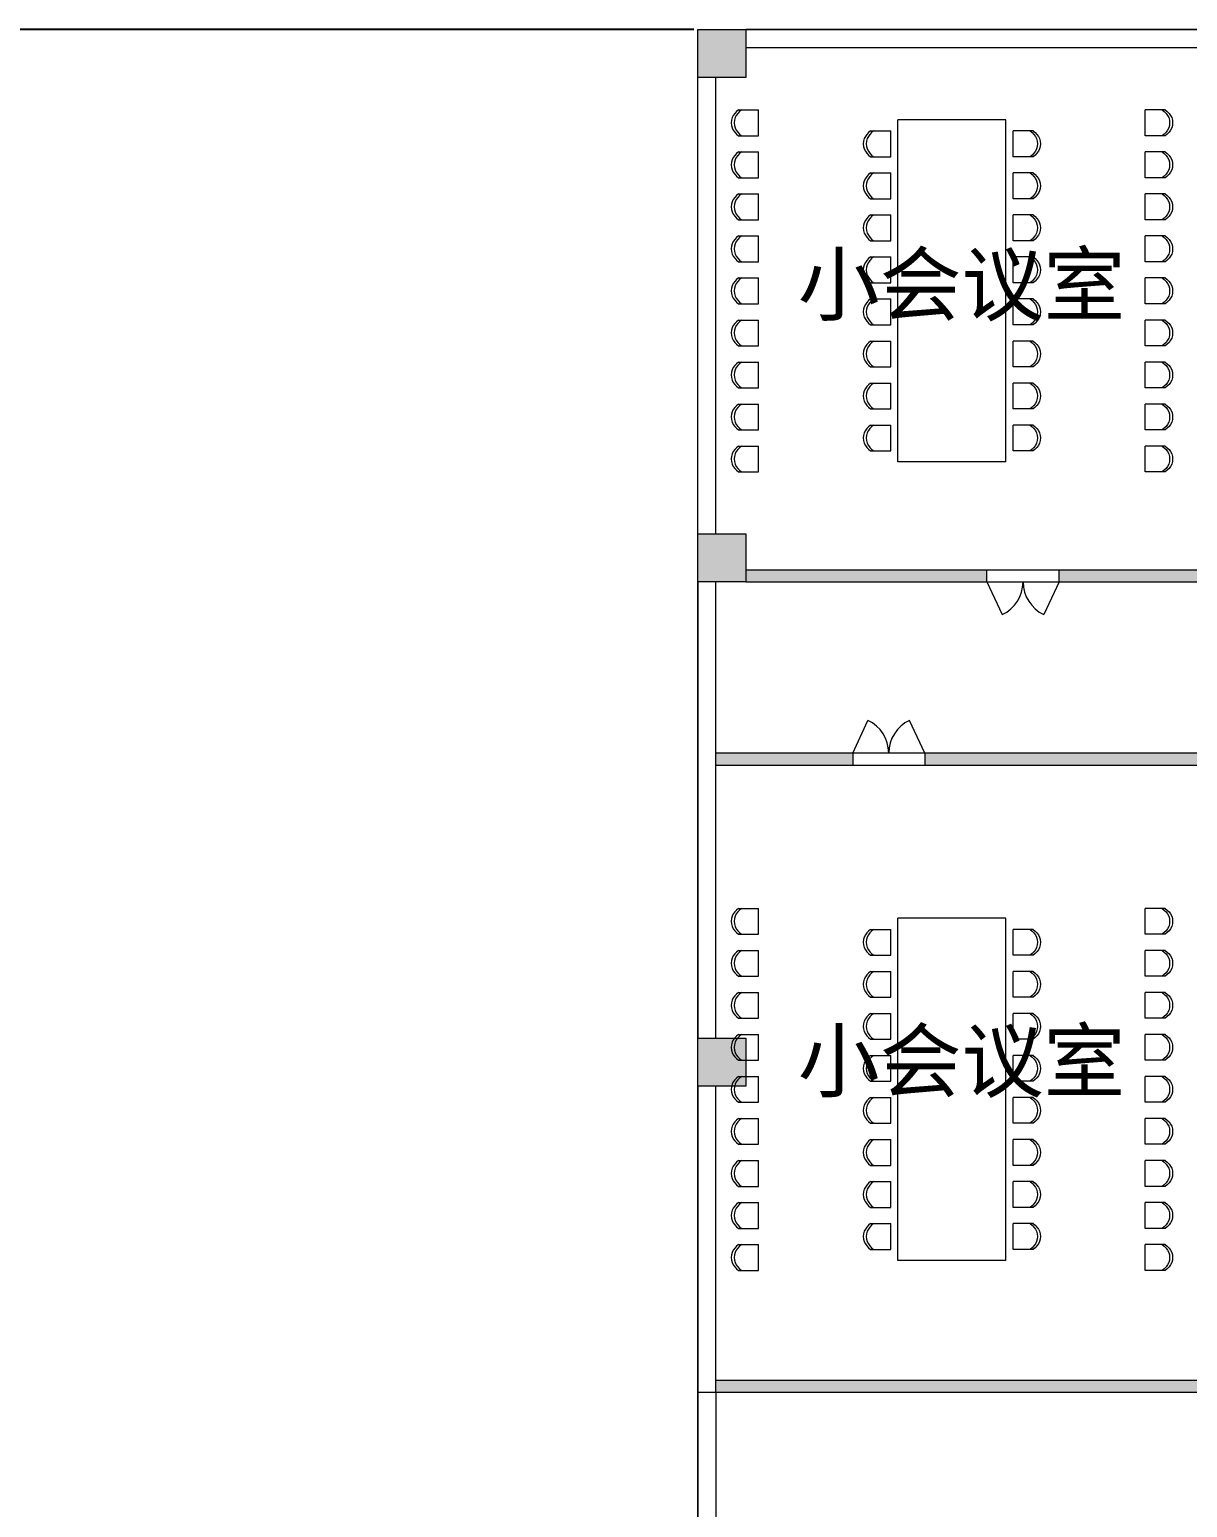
# Model space of a CAD drawing. Header units: metres. Extents: x -302 to 587, y -65 to 94.
# Drawn here: x 213.48 to 232.77, y 44.34 to 68.96 of the extents above; entities that cross this region are included whole.
import ezdxf

# ---------------------------------------------------------------- set-up
doc = ezdxf.new("R2010")
doc.units = ezdxf.units.M
doc.linetypes.add('ACAD_ISO03W100', pattern=[30, 12, -18])
doc.layers.get('0').update_dxf_attribs({"lineweight": 9})
for name, color, linetype, lineweight in [('fanghuo', 1, 'Continuous', 9), ('furniture', 3, 'Continuous', 5), ('glass', 5, 'Continuous', 5), ('hatch', 212, 'ACAD_ISO03W100', 5), ('ProfileEdges', 7, 'Continuous', 9), ('PUB_TEXT', 7, 'Continuous', 9), ('zhuwang', 2, 'Continuous', 13)]:
    doc.layers.add(name, color=color, linetype=linetype, lineweight=lineweight)
doc.styles.add('mystyle', font='', dxfattribs={"height": 1})
doc.styles.get('mystyle').set_extended_font_data('SimSun')
doc.dimstyles.new('myyyy', dxfattribs={"dimtxt": 1, "dimasz": 0.18, "dimexe": 0.18, "dimexo": 0.0625, "dimgap": 0.09, "dimtad": 0, "dimtoh": 1, "dimdec": 3, "dimrnd": 0.001, "dimzin": 0, "dimdsep": 46, "dimtxsty": 'Standard', "dimcen": 0.09, "dimadec": 0, "dimazin": 0, "dimtfac": 1, "dimtdec": 3, "dimtofl": 0, "dimtmove": 0, "dimatfit": 3, "dimfxl": 1, "dimtolj": 1, "dimtzin": 0, "dimarcsym": 0})

# ---------------------------------------------------------------- blocks, each defined once
blk = doc.blocks.new('*D90')
at = {"layer": 'Defpoints', "color": 0, "ltscale": 3, "transparency": 16777216}
for p in [(201.967, 68.96), (224.614, 68.96), (250.614, -32.64)]:
    blk.add_point(p, dxfattribs=at)
at = {"layer": 'PUB_TEXT', "color": 0, "lineweight": -2, "ltscale": 3, "transparency": 16777216}
for p, q in [((224.551, 68.96), (201.787, 68.96)), ((201.967, 68.78), (201.967, 20.666)), ((201.967, -32.46), (201.967, 15.653)), ((250.551, -32.64), (201.787, -32.64))]:
    blk.add_line(p, q, dxfattribs=at)
at = {"layer": 'PUB_TEXT', "color": 0, "ltscale": 3, "transparency": 16777216}
for points in [[(201.937, 68.78), (201.997, 68.78), (201.967, 68.96)], [(201.937, -32.46), (201.997, -32.46), (201.967, -32.64)]]:
    blk.add_solid(points, dxfattribs=at)
at = {"layer": 'PUB_TEXT', "color": 0, "ltscale": 3, "transparency": 16777216, "insert": (201.967, 18.16), "char_height": 1, "attachment_point": 5, "rotation": 90}
blk.add_mtext('\\A1;101.600', dxfattribs=at)

msp = doc.modelspace()

# ---------------------------------------------------------------- hatches: boundary and pattern name
at = {"layer": 'hatch', "ltscale": 0.05}
h = msp.add_hatch(color=256, dxfattribs=at)
h.dxf.hatch_style = 1
h.paths.add_polyline_path([(225.4136, 68.9598), (224.6136, 68.9598), (224.6136, 68.1598), (225.4136, 68.1598)])
h = msp.add_hatch(color=256, dxfattribs=at)
h.dxf.hatch_style = 1
h.paths.add_polyline_path([(225.4136, 60.5598), (224.6136, 60.5598), (224.6136, 59.7598), (225.4136, 59.7598)])
h = msp.add_hatch(color=256, dxfattribs=at)
h.dxf.hatch_style = 1
h.paths.add_polyline_path([(229.432, 59.9598), (225.4136, 59.9598), (225.4136, 59.7598), (229.432, 59.7598)])
h = msp.add_hatch(color=256, dxfattribs=at)
h.dxf.hatch_style = 1
h.paths.add_polyline_path([(233.0136, 59.9598), (230.632, 59.9598), (230.632, 59.7598), (233.0136, 59.7598)])
h = msp.add_hatch(color=256, dxfattribs=at)
h.dxf.hatch_style = 1
h.paths.add_polyline_path([(227.1945, 56.9086), (224.9136, 56.9086), (224.9136, 56.7086), (227.1945, 56.7086)])
h = msp.add_hatch(color=256, dxfattribs=at)
h.dxf.hatch_style = 1
h.paths.add_polyline_path([(233.8136, 56.9086), (228.3945, 56.9086), (228.3945, 56.7086), (233.6136, 56.7086), (233.6136, 52.1598), (233.8136, 52.1598)])
h = msp.add_hatch(color=256, dxfattribs=at)
h.dxf.hatch_style = 1
h.paths.add_polyline_path([(225.4136, 52.1598), (224.6136, 52.1598), (224.6136, 51.3598), (225.4136, 51.3598)])
h = msp.add_hatch(color=256, dxfattribs=at)
h.dxf.hatch_style = 1
h.paths.add_polyline_path([(233.5136, 46.4598), (224.9136, 46.4598), (224.9136, 46.2598), (233.5136, 46.2598)])

# ---------------------------------------------------------------- linework, layer by layer
for p, q in [((233.0136, 68.9598), (225.4136, 68.9598)), ((225.4136, 68.6598), (233.0136, 68.6598)), ((224.6136, 60.5598), (224.6136, 68.1598)), ((224.9136, 60.5598), (224.9136, 68.1598)), ((224.9136, 52.1598), (224.9136, 56.9086)), ((224.9136, 46.2598), (224.9136, 51.3598))]:
    msp.add_line(p, q)
at = {"ltscale": 0.05}
for p, q in [((225.4136, 59.9598), (233.0136, 59.9598)), ((229.432, 59.7598), (229.432, 59.9598)), ((230.632, 59.7598), (230.632, 59.9598)), ((224.9136, 56.9086), (224.9136, 59.7598)), ((225.4136, 59.7598), (233.0136, 59.7598)), ((233.8136, 56.9086), (224.9136, 56.9086)), ((227.1945, 56.9086), (227.1945, 56.7086)), ((228.3945, 56.9086), (228.3945, 56.7086)), ((224.9136, 56.7086), (233.6136, 56.7086)), ((233.5136, 46.4598), (224.9136, 46.4598)), ((233.5136, 46.2598), (224.6136, 46.2598))]:
    msp.add_line(p, q, dxfattribs=at)
at = {"layer": 'fanghuo', "ltscale": 3}
msp.add_lwpolyline([(258.2136, 10.1598), (224.6136, 10.1598), (224.6136, 68.9598), (266.6136, 68.9598), (266.6136, 42.9598), (258.2136, 42.9598), (258.2136, 10.1598)], dxfattribs=at)
at = {"layer": 'furniture', "ltscale": 0.05}
for p, q in [((225.2926, 67.6219), (225.6276, 67.6219)), ((225.6276, 67.1919), (225.6276, 67.6219)), ((227.9476, 61.7569), (227.9476, 67.4569)), ((229.7476, 67.4569), (227.9476, 67.4569)), ((229.7476, 61.7569), (229.7476, 67.4569)), ((232.0676, 67.1919), (232.0676, 67.6219)), ((232.4026, 67.6219), (232.0676, 67.6219)), ((227.4926, 67.2719), (227.8276, 67.2719)), ((227.8276, 66.8419), (227.8276, 67.2719)), ((229.8676, 66.8419), (229.8676, 67.2719)), ((230.2026, 67.2719), (229.8676, 67.2719)), ((225.2926, 67.1919), (225.6276, 67.1919)), ((232.4026, 67.1919), (232.0676, 67.1919)), ((225.2926, 66.9219), (225.6276, 66.9219)), ((225.6276, 66.4919), (225.6276, 66.9219)), ((227.4926, 66.8419), (227.8276, 66.8419)), ((230.2026, 66.8419), (229.8676, 66.8419)), ((232.0676, 66.4919), (232.0676, 66.9219)), ((232.4026, 66.9219), (232.0676, 66.9219)), ((225.2926, 66.4919), (225.6276, 66.4919)), ((227.4926, 66.5719), (227.8276, 66.5719)), ((227.8276, 66.1419), (227.8276, 66.5719)), ((229.8676, 66.1419), (229.8676, 66.5719)), ((230.2026, 66.5719), (229.8676, 66.5719)), ((232.4026, 66.4919), (232.0676, 66.4919)), ((225.2926, 66.2219), (225.6276, 66.2219)), ((225.6276, 65.7919), (225.6276, 66.2219)), ((232.0676, 65.7919), (232.0676, 66.2219)), ((232.4026, 66.2219), (232.0676, 66.2219)), ((227.4926, 66.1419), (227.8276, 66.1419)), ((230.2026, 66.1419), (229.8676, 66.1419)), ((225.2926, 65.7919), (225.6276, 65.7919)), ((227.4926, 65.8719), (227.8276, 65.8719)), ((227.8276, 65.4419), (227.8276, 65.8719)), ((229.8676, 65.4419), (229.8676, 65.8719)), ((230.2026, 65.8719), (229.8676, 65.8719)), ((232.4026, 65.7919), (232.0676, 65.7919)), ((225.2926, 65.5219), (225.6276, 65.5219)), ((225.6276, 65.0919), (225.6276, 65.5219)), ((232.0676, 65.0919), (232.0676, 65.5219)), ((232.4026, 65.5219), (232.0676, 65.5219)), ((227.4926, 65.4419), (227.8276, 65.4419)), ((230.2026, 65.4419), (229.8676, 65.4419)), ((225.2926, 65.0919), (225.6276, 65.0919)), ((227.4926, 65.1719), (227.8276, 65.1719)), ((227.8276, 64.7419), (227.8276, 65.1719)), ((229.8676, 64.7419), (229.8676, 65.1719)), ((230.2026, 65.1719), (229.8676, 65.1719)), ((232.4026, 65.0919), (232.0676, 65.0919)), ((225.2926, 64.8219), (225.6276, 64.8219)), ((225.6276, 64.3919), (225.6276, 64.8219)), ((227.4926, 64.7419), (227.8276, 64.7419)), ((230.2026, 64.7419), (229.8676, 64.7419)), ((232.0676, 64.3919), (232.0676, 64.8219)), ((232.4026, 64.8219), (232.0676, 64.8219)), ((225.2926, 64.3919), (225.6276, 64.3919)), ((227.4926, 64.4719), (227.8276, 64.4719)), ((227.8276, 64.0419), (227.8276, 64.4719)), ((229.8676, 64.0419), (229.8676, 64.4719)), ((230.2026, 64.4719), (229.8676, 64.4719)), ((232.4026, 64.3919), (232.0676, 64.3919)), ((225.2926, 64.1219), (225.6276, 64.1219)), ((225.6276, 63.6919), (225.6276, 64.1219)), ((227.4926, 64.0419), (227.8276, 64.0419)), ((230.2026, 64.0419), (229.8676, 64.0419)), ((232.0676, 63.6919), (232.0676, 64.1219)), ((232.4026, 64.1219), (232.0676, 64.1219)), ((227.4926, 63.7719), (227.8276, 63.7719)), ((227.8276, 63.3419), (227.8276, 63.7719)), ((229.8676, 63.3419), (229.8676, 63.7719)), ((230.2026, 63.7719), (229.8676, 63.7719)), ((225.2926, 63.6919), (225.6276, 63.6919)), ((232.4026, 63.6919), (232.0676, 63.6919)), ((225.2926, 63.4219), (225.6276, 63.4219)), ((225.6276, 62.9919), (225.6276, 63.4219)), ((227.4926, 63.3419), (227.8276, 63.3419)), ((230.2026, 63.3419), (229.8676, 63.3419)), ((232.0676, 62.9919), (232.0676, 63.4219)), ((232.4026, 63.4219), (232.0676, 63.4219)), ((227.4926, 63.0719), (227.8276, 63.0719)), ((227.8276, 62.6419), (227.8276, 63.0719)), ((229.8676, 62.6419), (229.8676, 63.0719)), ((230.2026, 63.0719), (229.8676, 63.0719)), ((225.2926, 62.9919), (225.6276, 62.9919)), ((232.4026, 62.9919), (232.0676, 62.9919)), ((225.2926, 62.7219), (225.6276, 62.7219)), ((225.6276, 62.2919), (225.6276, 62.7219)), ((227.4926, 62.6419), (227.8276, 62.6419)), ((230.2026, 62.6419), (229.8676, 62.6419)), ((232.0676, 62.2919), (232.0676, 62.7219)), ((232.4026, 62.7219), (232.0676, 62.7219)), ((225.2926, 62.2919), (225.6276, 62.2919)), ((227.4926, 62.3719), (227.8276, 62.3719)), ((227.8276, 61.9419), (227.8276, 62.3719)), ((229.8676, 61.9419), (229.8676, 62.3719)), ((230.2026, 62.3719), (229.8676, 62.3719)), ((232.4026, 62.2919), (232.0676, 62.2919)), ((225.2926, 62.0219), (225.6276, 62.0219)), ((225.6276, 61.5919), (225.6276, 62.0219)), ((227.4926, 61.9419), (227.8276, 61.9419)), ((230.2026, 61.9419), (229.8676, 61.9419)), ((232.0676, 61.5919), (232.0676, 62.0219)), ((232.4026, 62.0219), (232.0676, 62.0219)), ((225.2926, 61.5919), (225.6276, 61.5919)), ((229.7476, 61.7569), (227.9476, 61.7569)), ((232.4026, 61.5919), (232.0676, 61.5919)), ((225.2926, 54.3219), (225.6276, 54.3219)), ((225.6276, 53.8919), (225.6276, 54.3219)), ((227.9476, 48.4569), (227.9476, 54.1569)), ((229.7476, 54.1569), (227.9476, 54.1569)), ((229.7476, 48.4569), (229.7476, 54.1569)), ((232.0676, 53.8919), (232.0676, 54.3219)), ((232.4026, 54.3219), (232.0676, 54.3219)), ((227.4926, 53.9719), (227.8276, 53.9719)), ((227.8276, 53.5419), (227.8276, 53.9719)), ((229.8676, 53.5419), (229.8676, 53.9719)), ((230.2026, 53.9719), (229.8676, 53.9719)), ((225.2926, 53.8919), (225.6276, 53.8919)), ((232.4026, 53.8919), (232.0676, 53.8919)), ((225.2926, 53.6219), (225.6276, 53.6219)), ((225.6276, 53.1919), (225.6276, 53.6219)), ((227.4926, 53.5419), (227.8276, 53.5419)), ((230.2026, 53.5419), (229.8676, 53.5419)), ((232.0676, 53.1919), (232.0676, 53.6219)), ((232.4026, 53.6219), (232.0676, 53.6219)), ((225.2926, 53.1919), (225.6276, 53.1919)), ((227.4926, 53.2719), (227.8276, 53.2719)), ((227.8276, 52.8419), (227.8276, 53.2719)), ((229.8676, 52.8419), (229.8676, 53.2719)), ((230.2026, 53.2719), (229.8676, 53.2719)), ((232.4026, 53.1919), (232.0676, 53.1919)), ((225.2926, 52.9219), (225.6276, 52.9219)), ((225.6276, 52.4919), (225.6276, 52.9219)), ((227.4926, 52.8419), (227.8276, 52.8419)), ((230.2026, 52.8419), (229.8676, 52.8419)), ((232.0676, 52.4919), (232.0676, 52.9219)), ((232.4026, 52.9219), (232.0676, 52.9219)), ((225.2926, 52.4919), (225.6276, 52.4919)), ((227.4926, 52.5719), (227.8276, 52.5719)), ((227.8276, 52.1419), (227.8276, 52.5719)), ((229.8676, 52.1419), (229.8676, 52.5719)), ((230.2026, 52.5719), (229.8676, 52.5719)), ((232.4026, 52.4919), (232.0676, 52.4919)), ((225.2926, 52.2219), (225.6276, 52.2219)), ((225.6276, 51.7919), (225.6276, 52.2219)), ((232.0676, 51.7919), (232.0676, 52.2219)), ((232.4026, 52.2219), (232.0676, 52.2219)), ((227.4926, 52.1419), (227.8276, 52.1419)), ((230.2026, 52.1419), (229.8676, 52.1419)), ((225.2926, 51.7919), (225.6276, 51.7919)), ((227.4926, 51.8719), (227.8276, 51.8719)), ((227.8276, 51.4419), (227.8276, 51.8719)), ((229.8676, 51.4419), (229.8676, 51.8719)), ((230.2026, 51.8719), (229.8676, 51.8719)), ((232.4026, 51.7919), (232.0676, 51.7919)), ((225.2926, 51.5219), (225.6276, 51.5219)), ((225.6276, 51.0919), (225.6276, 51.5219)), ((232.0676, 51.0919), (232.0676, 51.5219)), ((232.4026, 51.5219), (232.0676, 51.5219)), ((227.4926, 51.4419), (227.8276, 51.4419)), ((230.2026, 51.4419), (229.8676, 51.4419)), ((225.2926, 51.0919), (225.6276, 51.0919)), ((227.4926, 51.1719), (227.8276, 51.1719)), ((227.8276, 50.7419), (227.8276, 51.1719)), ((229.8676, 50.7419), (229.8676, 51.1719)), ((230.2026, 51.1719), (229.8676, 51.1719)), ((232.4026, 51.0919), (232.0676, 51.0919)), ((225.2926, 50.8219), (225.6276, 50.8219)), ((225.6276, 50.3919), (225.6276, 50.8219)), ((227.4926, 50.7419), (227.8276, 50.7419)), ((230.2026, 50.7419), (229.8676, 50.7419)), ((232.0676, 50.3919), (232.0676, 50.8219)), ((232.4026, 50.8219), (232.0676, 50.8219)), ((227.4926, 50.4719), (227.8276, 50.4719)), ((227.8276, 50.0419), (227.8276, 50.4719)), ((229.8676, 50.0419), (229.8676, 50.4719)), ((230.2026, 50.4719), (229.8676, 50.4719)), ((225.2926, 50.3919), (225.6276, 50.3919)), ((232.4026, 50.3919), (232.0676, 50.3919)), ((225.2926, 50.1219), (225.6276, 50.1219)), ((225.6276, 49.6919), (225.6276, 50.1219)), ((227.4926, 50.0419), (227.8276, 50.0419)), ((230.2026, 50.0419), (229.8676, 50.0419)), ((232.0676, 49.6919), (232.0676, 50.1219)), ((232.4026, 50.1219), (232.0676, 50.1219)), ((227.4926, 49.7719), (227.8276, 49.7719)), ((227.8276, 49.3419), (227.8276, 49.7719)), ((229.8676, 49.3419), (229.8676, 49.7719)), ((230.2026, 49.7719), (229.8676, 49.7719)), ((225.2926, 49.6919), (225.6276, 49.6919)), ((232.4026, 49.6919), (232.0676, 49.6919)), ((225.2926, 49.4219), (225.6276, 49.4219)), ((225.6276, 48.9919), (225.6276, 49.4219)), ((227.4926, 49.3419), (227.8276, 49.3419)), ((230.2026, 49.3419), (229.8676, 49.3419)), ((232.0676, 48.9919), (232.0676, 49.4219)), ((232.4026, 49.4219), (232.0676, 49.4219)), ((225.2926, 48.9919), (225.6276, 48.9919)), ((227.4926, 49.0719), (227.8276, 49.0719)), ((227.8276, 48.6419), (227.8276, 49.0719)), ((229.8676, 48.6419), (229.8676, 49.0719)), ((230.2026, 49.0719), (229.8676, 49.0719)), ((232.4026, 48.9919), (232.0676, 48.9919)), ((225.2926, 48.7219), (225.6276, 48.7219)), ((225.6276, 48.2919), (225.6276, 48.7219)), ((227.4926, 48.6419), (227.8276, 48.6419)), ((230.2026, 48.6419), (229.8676, 48.6419)), ((232.0676, 48.2919), (232.0676, 48.7219)), ((232.4026, 48.7219), (232.0676, 48.7219)), ((225.2926, 48.2919), (225.6276, 48.2919)), ((229.7476, 48.4569), (227.9476, 48.4569)), ((232.4026, 48.2919), (232.0676, 48.2919))]:
    msp.add_line(p, q, dxfattribs=at)
for points in [[(225.2926, 67.6219), (225.248, 67.5863), (225.1666, 67.5051), (225.1666, 67.3087), (225.248, 67.2275), (225.2926, 67.1919)], [(225.3426, 67.6219), (225.298, 67.5863), (225.2166, 67.5051), (225.2166, 67.3087), (225.298, 67.2275), (225.3426, 67.1919)], [(232.3526, 67.6219), (232.3972, 67.5863), (232.4787, 67.5051), (232.4787, 67.3087), (232.3972, 67.2275), (232.3526, 67.1919)], [(232.4026, 67.6219), (232.4472, 67.5863), (232.5287, 67.5051), (232.5287, 67.3087), (232.4472, 67.2275), (232.4026, 67.1919)], [(227.4926, 67.2719), (227.448, 67.2363), (227.3666, 67.1551), (227.3666, 66.9587), (227.448, 66.8775), (227.4926, 66.8419)], [(227.5426, 67.2719), (227.498, 67.2363), (227.4166, 67.1551), (227.4166, 66.9587), (227.498, 66.8775), (227.5426, 66.8419)], [(230.1526, 67.2719), (230.1972, 67.2363), (230.2787, 67.1551), (230.2787, 66.9587), (230.1972, 66.8775), (230.1526, 66.8419)], [(230.2026, 67.2719), (230.2472, 67.2363), (230.3287, 67.1551), (230.3287, 66.9587), (230.2472, 66.8775), (230.2026, 66.8419)], [(225.2926, 66.9219), (225.248, 66.8863), (225.1666, 66.8051), (225.1666, 66.6087), (225.248, 66.5275), (225.2926, 66.4919)], [(225.3426, 66.9219), (225.298, 66.8863), (225.2166, 66.8051), (225.2166, 66.6087), (225.298, 66.5275), (225.3426, 66.4919)], [(232.3526, 66.9219), (232.3972, 66.8863), (232.4787, 66.8051), (232.4787, 66.6087), (232.3972, 66.5275), (232.3526, 66.4919)], [(232.4026, 66.9219), (232.4472, 66.8863), (232.5287, 66.8051), (232.5287, 66.6087), (232.4472, 66.5275), (232.4026, 66.4919)], [(227.4926, 66.5719), (227.448, 66.5363), (227.3666, 66.4551), (227.3666, 66.2587), (227.448, 66.1775), (227.4926, 66.1419)], [(227.5426, 66.5719), (227.498, 66.5363), (227.4166, 66.4551), (227.4166, 66.2587), (227.498, 66.1775), (227.5426, 66.1419)], [(230.1526, 66.5719), (230.1972, 66.5363), (230.2787, 66.4551), (230.2787, 66.2587), (230.1972, 66.1775), (230.1526, 66.1419)], [(230.2026, 66.5719), (230.2472, 66.5363), (230.3287, 66.4551), (230.3287, 66.2587), (230.2472, 66.1775), (230.2026, 66.1419)], [(225.2926, 66.2219), (225.248, 66.1863), (225.1666, 66.1051), (225.1666, 65.9087), (225.248, 65.8275), (225.2926, 65.7919)], [(225.3426, 66.2219), (225.298, 66.1863), (225.2166, 66.1051), (225.2166, 65.9087), (225.298, 65.8275), (225.3426, 65.7919)], [(232.3526, 66.2219), (232.3972, 66.1863), (232.4787, 66.1051), (232.4787, 65.9087), (232.3972, 65.8275), (232.3526, 65.7919)], [(232.4026, 66.2219), (232.4472, 66.1863), (232.5287, 66.1051), (232.5287, 65.9087), (232.4472, 65.8275), (232.4026, 65.7919)], [(227.4926, 65.8719), (227.448, 65.8363), (227.3666, 65.7551), (227.3666, 65.5587), (227.448, 65.4775), (227.4926, 65.4419)], [(227.5426, 65.8719), (227.498, 65.8363), (227.4166, 65.7551), (227.4166, 65.5587), (227.498, 65.4775), (227.5426, 65.4419)], [(230.1526, 65.8719), (230.1972, 65.8363), (230.2787, 65.7551), (230.2787, 65.5587), (230.1972, 65.4775), (230.1526, 65.4419)], [(230.2026, 65.8719), (230.2472, 65.8363), (230.3287, 65.7551), (230.3287, 65.5587), (230.2472, 65.4775), (230.2026, 65.4419)], [(225.2926, 65.5219), (225.248, 65.4863), (225.1666, 65.4051), (225.1666, 65.2087), (225.248, 65.1275), (225.2926, 65.0919)], [(225.3426, 65.5219), (225.298, 65.4863), (225.2166, 65.4051), (225.2166, 65.2087), (225.298, 65.1275), (225.3426, 65.0919)], [(232.3526, 65.5219), (232.3972, 65.4863), (232.4787, 65.4051), (232.4787, 65.2087), (232.3972, 65.1275), (232.3526, 65.0919)], [(232.4026, 65.5219), (232.4472, 65.4863), (232.5287, 65.4051), (232.5287, 65.2087), (232.4472, 65.1275), (232.4026, 65.0919)], [(227.4926, 65.1719), (227.448, 65.1363), (227.3666, 65.0551), (227.3666, 64.8587), (227.448, 64.7775), (227.4926, 64.7419)], [(227.5426, 65.1719), (227.498, 65.1363), (227.4166, 65.0551), (227.4166, 64.8587), (227.498, 64.7775), (227.5426, 64.7419)], [(230.1526, 65.1719), (230.1972, 65.1363), (230.2787, 65.0551), (230.2787, 64.8587), (230.1972, 64.7775), (230.1526, 64.7419)], [(230.2026, 65.1719), (230.2472, 65.1363), (230.3287, 65.0551), (230.3287, 64.8587), (230.2472, 64.7775), (230.2026, 64.7419)], [(225.2926, 64.8219), (225.248, 64.7863), (225.1666, 64.7051), (225.1666, 64.5087), (225.248, 64.4275), (225.2926, 64.3919)], [(225.3426, 64.8219), (225.298, 64.7863), (225.2166, 64.7051), (225.2166, 64.5087), (225.298, 64.4275), (225.3426, 64.3919)], [(232.3526, 64.8219), (232.3972, 64.7863), (232.4787, 64.7051), (232.4787, 64.5087), (232.3972, 64.4275), (232.3526, 64.3919)], [(232.4026, 64.8219), (232.4472, 64.7863), (232.5287, 64.7051), (232.5287, 64.5087), (232.4472, 64.4275), (232.4026, 64.3919)], [(227.4926, 64.4719), (227.448, 64.4363), (227.3666, 64.3551), (227.3666, 64.1587), (227.448, 64.0775), (227.4926, 64.0419)], [(227.5426, 64.4719), (227.498, 64.4363), (227.4166, 64.3551), (227.4166, 64.1587), (227.498, 64.0775), (227.5426, 64.0419)], [(230.1526, 64.4719), (230.1972, 64.4363), (230.2787, 64.3551), (230.2787, 64.1587), (230.1972, 64.0775), (230.1526, 64.0419)], [(230.2026, 64.4719), (230.2472, 64.4363), (230.3287, 64.3551), (230.3287, 64.1587), (230.2472, 64.0775), (230.2026, 64.0419)], [(225.2926, 64.1219), (225.248, 64.0863), (225.1666, 64.0051), (225.1666, 63.8087), (225.248, 63.7275), (225.2926, 63.6919)], [(225.3426, 64.1219), (225.298, 64.0863), (225.2166, 64.0051), (225.2166, 63.8087), (225.298, 63.7275), (225.3426, 63.6919)], [(232.3526, 64.1219), (232.3972, 64.0863), (232.4787, 64.0051), (232.4787, 63.8087), (232.3972, 63.7275), (232.3526, 63.6919)], [(232.4026, 64.1219), (232.4472, 64.0863), (232.5287, 64.0051), (232.5287, 63.8087), (232.4472, 63.7275), (232.4026, 63.6919)], [(227.4926, 63.7719), (227.448, 63.7363), (227.3666, 63.6551), (227.3666, 63.4587), (227.448, 63.3775), (227.4926, 63.3419)], [(227.5426, 63.7719), (227.498, 63.7363), (227.4166, 63.6551), (227.4166, 63.4587), (227.498, 63.3775), (227.5426, 63.3419)], [(230.1526, 63.7719), (230.1972, 63.7363), (230.2787, 63.6551), (230.2787, 63.4587), (230.1972, 63.3775), (230.1526, 63.3419)], [(230.2026, 63.7719), (230.2472, 63.7363), (230.3287, 63.6551), (230.3287, 63.4587), (230.2472, 63.3775), (230.2026, 63.3419)], [(225.2926, 63.4219), (225.248, 63.3863), (225.1666, 63.3051), (225.1666, 63.1087), (225.248, 63.0275), (225.2926, 62.9919)], [(225.3426, 63.4219), (225.298, 63.3863), (225.2166, 63.3051), (225.2166, 63.1087), (225.298, 63.0275), (225.3426, 62.9919)], [(232.3526, 63.4219), (232.3972, 63.3863), (232.4787, 63.3051), (232.4787, 63.1087), (232.3972, 63.0275), (232.3526, 62.9919)], [(232.4026, 63.4219), (232.4472, 63.3863), (232.5287, 63.3051), (232.5287, 63.1087), (232.4472, 63.0275), (232.4026, 62.9919)], [(227.4926, 63.0719), (227.448, 63.0363), (227.3666, 62.9551), (227.3666, 62.7587), (227.448, 62.6775), (227.4926, 62.6419)], [(227.5426, 63.0719), (227.498, 63.0363), (227.4166, 62.9551), (227.4166, 62.7587), (227.498, 62.6775), (227.5426, 62.6419)], [(230.1526, 63.0719), (230.1972, 63.0363), (230.2787, 62.9551), (230.2787, 62.7587), (230.1972, 62.6775), (230.1526, 62.6419)], [(230.2026, 63.0719), (230.2472, 63.0363), (230.3287, 62.9551), (230.3287, 62.7587), (230.2472, 62.6775), (230.2026, 62.6419)], [(225.2926, 62.7219), (225.248, 62.6863), (225.1666, 62.6051), (225.1666, 62.4087), (225.248, 62.3275), (225.2926, 62.2919)], [(225.3426, 62.7219), (225.298, 62.6863), (225.2166, 62.6051), (225.2166, 62.4087), (225.298, 62.3275), (225.3426, 62.2919)], [(232.3526, 62.7219), (232.3972, 62.6863), (232.4787, 62.6051), (232.4787, 62.4087), (232.3972, 62.3275), (232.3526, 62.2919)], [(232.4026, 62.7219), (232.4472, 62.6863), (232.5287, 62.6051), (232.5287, 62.4087), (232.4472, 62.3275), (232.4026, 62.2919)], [(227.4926, 62.3719), (227.448, 62.3363), (227.3666, 62.2551), (227.3666, 62.0587), (227.448, 61.9775), (227.4926, 61.9419)], [(227.5426, 62.3719), (227.498, 62.3363), (227.4166, 62.2551), (227.4166, 62.0587), (227.498, 61.9775), (227.5426, 61.9419)], [(230.1526, 62.3719), (230.1972, 62.3363), (230.2787, 62.2551), (230.2787, 62.0587), (230.1972, 61.9775), (230.1526, 61.9419)], [(230.2026, 62.3719), (230.2472, 62.3363), (230.3287, 62.2551), (230.3287, 62.0587), (230.2472, 61.9775), (230.2026, 61.9419)], [(225.2926, 62.0219), (225.248, 61.9863), (225.1666, 61.9051), (225.1666, 61.7087), (225.248, 61.6275), (225.2926, 61.5919)], [(225.3426, 62.0219), (225.298, 61.9863), (225.2166, 61.9051), (225.2166, 61.7087), (225.298, 61.6275), (225.3426, 61.5919)], [(232.3526, 62.0219), (232.3972, 61.9863), (232.4787, 61.9051), (232.4787, 61.7087), (232.3972, 61.6275), (232.3526, 61.5919)], [(232.4026, 62.0219), (232.4472, 61.9863), (232.5287, 61.9051), (232.5287, 61.7087), (232.4472, 61.6275), (232.4026, 61.5919)], [(225.2926, 54.3219), (225.248, 54.2863), (225.1666, 54.2051), (225.1666, 54.0087), (225.248, 53.9275), (225.2926, 53.8919)], [(225.3426, 54.3219), (225.298, 54.2863), (225.2166, 54.2051), (225.2166, 54.0087), (225.298, 53.9275), (225.3426, 53.8919)], [(232.3526, 54.3219), (232.3972, 54.2863), (232.4787, 54.2051), (232.4787, 54.0087), (232.3972, 53.9275), (232.3526, 53.8919)], [(232.4026, 54.3219), (232.4472, 54.2863), (232.5287, 54.2051), (232.5287, 54.0087), (232.4472, 53.9275), (232.4026, 53.8919)], [(227.4926, 53.9719), (227.448, 53.9363), (227.3666, 53.8551), (227.3666, 53.6587), (227.448, 53.5775), (227.4926, 53.5419)], [(227.5426, 53.9719), (227.498, 53.9363), (227.4166, 53.8551), (227.4166, 53.6587), (227.498, 53.5775), (227.5426, 53.5419)], [(230.1526, 53.9719), (230.1972, 53.9363), (230.2787, 53.8551), (230.2787, 53.6587), (230.1972, 53.5775), (230.1526, 53.5419)], [(230.2026, 53.9719), (230.2472, 53.9363), (230.3287, 53.8551), (230.3287, 53.6587), (230.2472, 53.5775), (230.2026, 53.5419)], [(225.2926, 53.6219), (225.248, 53.5863), (225.1666, 53.5051), (225.1666, 53.3087), (225.248, 53.2275), (225.2926, 53.1919)], [(225.3426, 53.6219), (225.298, 53.5863), (225.2166, 53.5051), (225.2166, 53.3087), (225.298, 53.2275), (225.3426, 53.1919)], [(232.3526, 53.6219), (232.3972, 53.5863), (232.4787, 53.5051), (232.4787, 53.3087), (232.3972, 53.2275), (232.3526, 53.1919)], [(232.4026, 53.6219), (232.4472, 53.5863), (232.5287, 53.5051), (232.5287, 53.3087), (232.4472, 53.2275), (232.4026, 53.1919)], [(227.4926, 53.2719), (227.448, 53.2363), (227.3666, 53.1551), (227.3666, 52.9587), (227.448, 52.8775), (227.4926, 52.8419)], [(227.5426, 53.2719), (227.498, 53.2363), (227.4166, 53.1551), (227.4166, 52.9587), (227.498, 52.8775), (227.5426, 52.8419)], [(230.1526, 53.2719), (230.1972, 53.2363), (230.2787, 53.1551), (230.2787, 52.9587), (230.1972, 52.8775), (230.1526, 52.8419)], [(230.2026, 53.2719), (230.2472, 53.2363), (230.3287, 53.1551), (230.3287, 52.9587), (230.2472, 52.8775), (230.2026, 52.8419)], [(225.2926, 52.9219), (225.248, 52.8863), (225.1666, 52.8051), (225.1666, 52.6087), (225.248, 52.5275), (225.2926, 52.4919)], [(225.3426, 52.9219), (225.298, 52.8863), (225.2166, 52.8051), (225.2166, 52.6087), (225.298, 52.5275), (225.3426, 52.4919)], [(232.3526, 52.9219), (232.3972, 52.8863), (232.4787, 52.8051), (232.4787, 52.6087), (232.3972, 52.5275), (232.3526, 52.4919)], [(232.4026, 52.9219), (232.4472, 52.8863), (232.5287, 52.8051), (232.5287, 52.6087), (232.4472, 52.5275), (232.4026, 52.4919)], [(227.4926, 52.5719), (227.448, 52.5363), (227.3666, 52.4551), (227.3666, 52.2587), (227.448, 52.1775), (227.4926, 52.1419)], [(227.5426, 52.5719), (227.498, 52.5363), (227.4166, 52.4551), (227.4166, 52.2587), (227.498, 52.1775), (227.5426, 52.1419)], [(230.1526, 52.5719), (230.1972, 52.5363), (230.2787, 52.4551), (230.2787, 52.2587), (230.1972, 52.1775), (230.1526, 52.1419)], [(230.2026, 52.5719), (230.2472, 52.5363), (230.3287, 52.4551), (230.3287, 52.2587), (230.2472, 52.1775), (230.2026, 52.1419)], [(225.2926, 52.2219), (225.248, 52.1863), (225.1666, 52.1051), (225.1666, 51.9087), (225.248, 51.8275), (225.2926, 51.7919)], [(225.3426, 52.2219), (225.298, 52.1863), (225.2166, 52.1051), (225.2166, 51.9087), (225.298, 51.8275), (225.3426, 51.7919)], [(232.3526, 52.2219), (232.3972, 52.1863), (232.4787, 52.1051), (232.4787, 51.9087), (232.3972, 51.8275), (232.3526, 51.7919)], [(232.4026, 52.2219), (232.4472, 52.1863), (232.5287, 52.1051), (232.5287, 51.9087), (232.4472, 51.8275), (232.4026, 51.7919)], [(227.4926, 51.8719), (227.448, 51.8363), (227.3666, 51.7551), (227.3666, 51.5587), (227.448, 51.4775), (227.4926, 51.4419)], [(227.5426, 51.8719), (227.498, 51.8363), (227.4166, 51.7551), (227.4166, 51.5587), (227.498, 51.4775), (227.5426, 51.4419)], [(230.1526, 51.8719), (230.1972, 51.8363), (230.2787, 51.7551), (230.2787, 51.5587), (230.1972, 51.4775), (230.1526, 51.4419)], [(230.2026, 51.8719), (230.2472, 51.8363), (230.3287, 51.7551), (230.3287, 51.5587), (230.2472, 51.4775), (230.2026, 51.4419)], [(225.2926, 51.5219), (225.248, 51.4863), (225.1666, 51.4051), (225.1666, 51.2087), (225.248, 51.1275), (225.2926, 51.0919)], [(225.3426, 51.5219), (225.298, 51.4863), (225.2166, 51.4051), (225.2166, 51.2087), (225.298, 51.1275), (225.3426, 51.0919)], [(232.3526, 51.5219), (232.3972, 51.4863), (232.4787, 51.4051), (232.4787, 51.2087), (232.3972, 51.1275), (232.3526, 51.0919)], [(232.4026, 51.5219), (232.4472, 51.4863), (232.5287, 51.4051), (232.5287, 51.2087), (232.4472, 51.1275), (232.4026, 51.0919)], [(227.4926, 51.1719), (227.448, 51.1363), (227.3666, 51.0551), (227.3666, 50.8587), (227.448, 50.7775), (227.4926, 50.7419)], [(227.5426, 51.1719), (227.498, 51.1363), (227.4166, 51.0551), (227.4166, 50.8587), (227.498, 50.7775), (227.5426, 50.7419)], [(230.1526, 51.1719), (230.1972, 51.1363), (230.2787, 51.0551), (230.2787, 50.8587), (230.1972, 50.7775), (230.1526, 50.7419)], [(230.2026, 51.1719), (230.2472, 51.1363), (230.3287, 51.0551), (230.3287, 50.8587), (230.2472, 50.7775), (230.2026, 50.7419)], [(225.2926, 50.8219), (225.248, 50.7863), (225.1666, 50.7051), (225.1666, 50.5087), (225.248, 50.4275), (225.2926, 50.3919)], [(225.3426, 50.8219), (225.298, 50.7863), (225.2166, 50.7051), (225.2166, 50.5087), (225.298, 50.4275), (225.3426, 50.3919)], [(232.3526, 50.8219), (232.3972, 50.7863), (232.4787, 50.7051), (232.4787, 50.5087), (232.3972, 50.4275), (232.3526, 50.3919)], [(232.4026, 50.8219), (232.4472, 50.7863), (232.5287, 50.7051), (232.5287, 50.5087), (232.4472, 50.4275), (232.4026, 50.3919)], [(227.4926, 50.4719), (227.448, 50.4363), (227.3666, 50.3551), (227.3666, 50.1587), (227.448, 50.0775), (227.4926, 50.0419)], [(227.5426, 50.4719), (227.498, 50.4363), (227.4166, 50.3551), (227.4166, 50.1587), (227.498, 50.0775), (227.5426, 50.0419)], [(230.1526, 50.4719), (230.1972, 50.4363), (230.2787, 50.3551), (230.2787, 50.1587), (230.1972, 50.0775), (230.1526, 50.0419)], [(230.2026, 50.4719), (230.2472, 50.4363), (230.3287, 50.3551), (230.3287, 50.1587), (230.2472, 50.0775), (230.2026, 50.0419)], [(225.2926, 50.1219), (225.248, 50.0863), (225.1666, 50.0051), (225.1666, 49.8087), (225.248, 49.7275), (225.2926, 49.6919)], [(225.3426, 50.1219), (225.298, 50.0863), (225.2166, 50.0051), (225.2166, 49.8087), (225.298, 49.7275), (225.3426, 49.6919)], [(232.3526, 50.1219), (232.3972, 50.0863), (232.4787, 50.0051), (232.4787, 49.8087), (232.3972, 49.7275), (232.3526, 49.6919)], [(232.4026, 50.1219), (232.4472, 50.0863), (232.5287, 50.0051), (232.5287, 49.8087), (232.4472, 49.7275), (232.4026, 49.6919)], [(227.4926, 49.7719), (227.448, 49.7363), (227.3666, 49.6551), (227.3666, 49.4587), (227.448, 49.3775), (227.4926, 49.3419)], [(227.5426, 49.7719), (227.498, 49.7363), (227.4166, 49.6551), (227.4166, 49.4587), (227.498, 49.3775), (227.5426, 49.3419)], [(230.1526, 49.7719), (230.1972, 49.7363), (230.2787, 49.6551), (230.2787, 49.4587), (230.1972, 49.3775), (230.1526, 49.3419)], [(230.2026, 49.7719), (230.2472, 49.7363), (230.3287, 49.6551), (230.3287, 49.4587), (230.2472, 49.3775), (230.2026, 49.3419)], [(225.2926, 49.4219), (225.248, 49.3863), (225.1666, 49.3051), (225.1666, 49.1087), (225.248, 49.0275), (225.2926, 48.9919)], [(225.3426, 49.4219), (225.298, 49.3863), (225.2166, 49.3051), (225.2166, 49.1087), (225.298, 49.0275), (225.3426, 48.9919)], [(232.3526, 49.4219), (232.3972, 49.3863), (232.4787, 49.3051), (232.4787, 49.1087), (232.3972, 49.0275), (232.3526, 48.9919)], [(232.4026, 49.4219), (232.4472, 49.3863), (232.5287, 49.3051), (232.5287, 49.1087), (232.4472, 49.0275), (232.4026, 48.9919)], [(227.4926, 49.0719), (227.448, 49.0363), (227.3666, 48.9551), (227.3666, 48.7587), (227.448, 48.6775), (227.4926, 48.6419)], [(227.5426, 49.0719), (227.498, 49.0363), (227.4166, 48.9551), (227.4166, 48.7587), (227.498, 48.6775), (227.5426, 48.6419)], [(230.1526, 49.0719), (230.1972, 49.0363), (230.2787, 48.9551), (230.2787, 48.7587), (230.1972, 48.6775), (230.1526, 48.6419)], [(230.2026, 49.0719), (230.2472, 49.0363), (230.3287, 48.9551), (230.3287, 48.7587), (230.2472, 48.6775), (230.2026, 48.6419)], [(225.2926, 48.7219), (225.248, 48.6863), (225.1666, 48.6051), (225.1666, 48.4087), (225.248, 48.3275), (225.2926, 48.2919)], [(225.3426, 48.7219), (225.298, 48.6863), (225.2166, 48.6051), (225.2166, 48.4087), (225.298, 48.3275), (225.3426, 48.2919)], [(232.3526, 48.7219), (232.3972, 48.6863), (232.4787, 48.6051), (232.4787, 48.4087), (232.3972, 48.3275), (232.3526, 48.2919)], [(232.4026, 48.7219), (232.4472, 48.6863), (232.5287, 48.6051), (232.5287, 48.4087), (232.4472, 48.3275), (232.4026, 48.2919)]]:
    msp.add_open_spline(points, degree=3, dxfattribs=at)
at = {"layer": 'glass', "ltscale": 0.05}
for p, q in [((229.432, 59.7598), (229.685, 59.2158)), ((230.632, 59.7598), (230.379, 59.2158)), ((227.1945, 56.9086), (227.4475, 57.4526)), ((228.3945, 56.9086), (228.1415, 57.4526))]:
    msp.add_line(p, q, dxfattribs=at)
for centre, start, end in [((229.432, 59.7598), 294.93796, 0), ((230.632, 59.7598), 180, 245.06204), ((227.1945, 56.9086), 0, 65.06204), ((228.3945, 56.9086), 114.93796, 180)]:
    msp.add_arc(centre, 0.6, start, end, dxfattribs=at)
at = {"layer": 'ProfileEdges', "ltscale": 0.05}
for p, q in [((224.6136, 59.7598), (224.6136, 52.1598)), ((224.6136, 51.3598), (224.6136, 43.7598)), ((224.9136, 46.2598), (224.9136, 43.7598))]:
    msp.add_line(p, q, dxfattribs=at)
at = {"layer": 'zhuwang'}
for points in [[(224.6136, 68.9598), (225.4136, 68.9598), (225.4136, 68.1598), (224.6136, 68.1598)], [(224.6136, 60.5598), (225.4136, 60.5598), (225.4136, 59.7598), (224.6136, 59.7598)], [(224.6136, 52.1598), (225.4136, 52.1598), (225.4136, 51.3598), (224.6136, 51.3598)]]:
    msp.add_lwpolyline(points, close=True, dxfattribs=at)

# ---------------------------------------------------------------- texts
at = {"layer": 'PUB_TEXT', "ltscale": 0.05, "char_height": 1, "attachment_point": 1, "style": 'mystyle'}
for insert in [(226.2804, 65.2175), (226.2804, 52.2836)]:
    msp.add_mtext_dynamic_manual_height_columns('{\\fArial Unicode MS|b0|i0|c134|p0;小会议室}', width=5.847817, gutter_width=5, heights=[1.3741], dxfattribs=dict(at, insert=insert))

# ---------------------------------------------------------------- dimensions: what is measured, and where the dimension line sits
at = {"layer": 'PUB_TEXT', "ltscale": 3}
dim = msp.add_linear_dim(base=(201.9673, 68.9598), p1=(250.6136, -32.6402), p2=(224.6136, 68.9598), angle=270, dimstyle='myyyy', dxfattribs=at)
dim.commit()
dim.dimension.update_dxf_attribs({"geometry": '*D90', "text_midpoint": (201.9673, 18.1598)})

doc.saveas('drawing.dxf')
